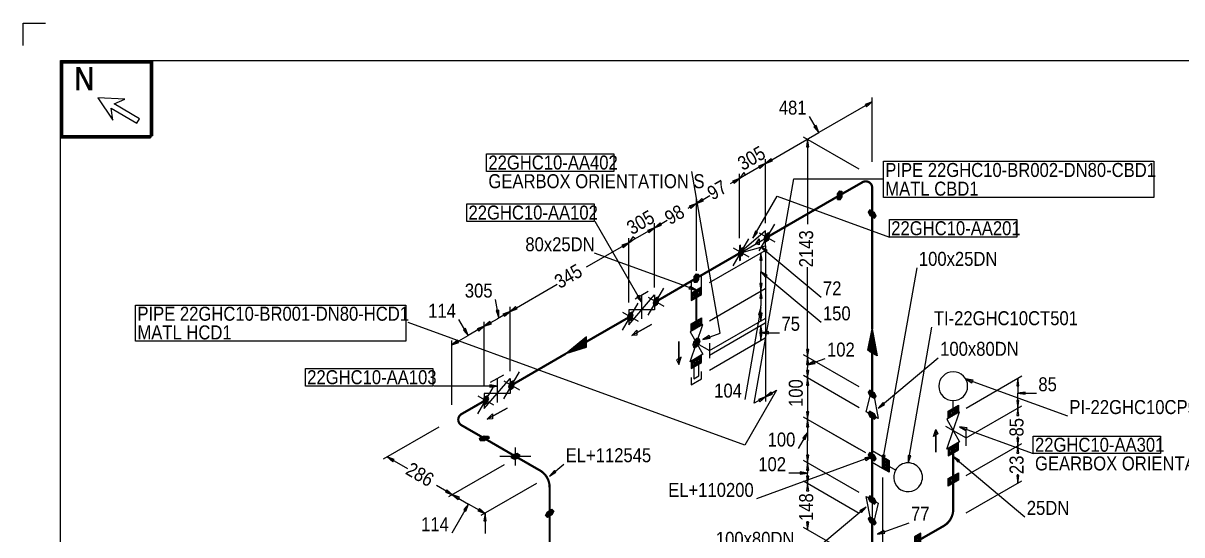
# Model space of a CAD drawing. Extents: x 0 to 841, y 0 to 594.
# Drawn here: x 0 to 310.3, y 457 to 594 of the extents above; entities that cross this region are included whole.
import ezdxf

# ---------------------------------------------------------------- set-up
doc = ezdxf.new("R2010")
doc.units = 0
doc.styles.add('ARIAL', font='arial.ttf')

msp = doc.modelspace()

# ---------------------------------------------------------------- linework, layer by layer
at = {"layer": 'ARROW', "color": 7}
for p, q in [((225.5, 572.2), (225.9, 571.6)), ((212.4, 566.6), (211.8, 566.2)), ((209.8, 560.9), (210.4, 560.9)), ((196.9, 555.7), (197.3, 555.1)), ((200.7, 557.1), (200.3, 557.7)), ((193.5, 553.5), (193, 554)), ((190, 551.7), (190.4, 551.1)), ((182.2, 546.4), (181.8, 547)), ((178.4, 545), (178.8, 544.4)), ((171, 539.9), (170.6, 540.5)), ((167.2, 538.5), (167.6, 537.9)), ((196.7, 537.9), (196.1, 538.3)), ((160.3, 534.5), (160.7, 533.9)), ((163.8, 536.3), (163.3, 536.8)), ((197.1, 536.2), (197.1, 534.6)), ((198.9, 532.6), (199.3, 533.1)), ((197.3, 530.5), (197.9, 530.5)), ((198.9, 525.9), (199.3, 526.4)), ((178.6, 523.5), (178.3, 522.8)), ((197.9, 524.3), (197.3, 524.3)), ((165, 521.1), (164.4, 520.7)), ((197.3, 520.3), (197.9, 520.3)), ((127.4, 517.1), (126.7, 517)), ((128.5, 516.1), (128.9, 515.5)), ((132.3, 517.5), (131.9, 518.1)), ((196.9, 515.9), (197.6, 515.8)), ((197.9, 516.3), (197.3, 516.3)), ((118.5, 512.2), (117.9, 511.8)), ((121.6, 512.1), (122, 511.5)), ((125.4, 513.5), (125, 514.1)), ((116.7, 508.5), (116.3, 509.1)), ((184, 509.6), (183.7, 510.3)), ((197.3, 511.1), (197.9, 511.1)), ((199.6, 510.8), (199.6, 511.4)), ((210.4, 506.6), (209.8, 506.6)), ((212.1, 502.8), (211.8, 503.5)), ((209.8, 502.6), (210.4, 502.6)), ((210.4, 501), (209.8, 501)), ((125, 497.1), (125, 496.5)), ((209.8, 497), (210.4, 497)), ((254.1, 497.7), (254.4, 498.4)), ((266.1, 496.9), (266.7, 496.9)), ((200.7, 494.6), (200.3, 495.2)), ((268.4, 494.6), (268.4, 495.2)), ((196.9, 493.2), (197.3, 492.6)), ((230.7, 491.9), (230.3, 492.4)), ((266.7, 492.9), (266.1, 492.9)), ((210.4, 489.9), (209.8, 489.9)), ((266.1, 488.9), (266.7, 488.9)), ((209.8, 485.9), (210.4, 485.9)), ((252.5, 484.9), (252.8, 485.6)), ((208.8, 482.9), (209.4, 482.5)), ((266.7, 482.8), (266.1, 482.8)), ((210.4, 478.3), (209.8, 478.3)), ((230.9, 478.2), (230.2, 478.3)), ((237.7, 478.1), (237, 478.2)), ((266.1, 478.8), (266.7, 478.8)), ((99, 476.5), (99.4, 477.1)), ((225.4, 477.6), (225.7, 476.9)), ((250.4, 476.4), (250.8, 476.9)), ((142.7, 473.7), (142.3, 474.2)), ((208.1, 473.8), (208.1, 473.2)), ((209.8, 474.3), (210.4, 474.3)), ((210.4, 472.7), (209.8, 472.7)), ((266.7, 472.8), (266.1, 472.8)), ((113.5, 469), (113.1, 468.4)), ((209.8, 468.7), (210.4, 468.7)), ((116.5, 466.4), (116.9, 467)), ((118, 463.7), (118.6, 463.3)), ((122.2, 464), (121.8, 463.4)), ((224.1, 463.4), (224.5, 462.9)), ((123.4, 460.7), (124, 460.7)), ((210.4, 460.3), (209.8, 460.3)), ((230.8, 457.4), (230.5, 458.1))]:
    msp.add_line(p, q, dxfattribs=at)
at = {"layer": 'ELBO', "color": 3, "const_width": 0.6, "flags": 128}
for points in [[(224.8, 551.4, -0.577127), (227.4, 549.9)], [(117.4, 486.3, -0.57736), (117.4, 489.3)], [(141, 469.7, 0.268126), (138.4, 474.2)], [(246.5, 459.3, 0.267786), (249.1, 463.8)]]:
    msp.add_lwpolyline(points, format="xyb", dxfattribs=at)
at = {"layer": 'FLAN', "color": 2, "flags": 128}
msp.add_lwpolyline([(180.3, 503.1), (179.6, 502.7), (179.6, 498.7), (181, 499.5), (181, 503.5), (180.3, 503.1)], dxfattribs=at)
at = {"layer": 'FLOW', "color": 2, "flags": 128}
for points in [[(168.3, 513.3), (163, 510.3), (164.4, 511.8), (164.4, 510.4), (163, 510.3), (168.3, 513.3)], [(129.6, 490.9), (124.3, 487.9), (125.7, 489.4), (125.7, 488), (124.3, 487.9), (129.6, 490.9)]]:
    msp.add_lwpolyline(points, dxfattribs=at)
at = {"layer": 'GT_1', "flags": 128}
for points in [[(0, 588), (0, 594), (6, 594)], [(225.9, 571.6), (227.4, 572.9), (225.5, 572.2)], [(211.8, 566.2), (213.1, 564.7), (212.4, 566.6)], [(210.4, 560.9), (210.1, 562.9), (209.8, 560.9)], [(197.3, 555.1), (198.8, 556.4), (196.9, 555.7)], [(200.3, 557.7), (198.8, 556.4), (200.7, 557.1)], [(182, 509.3), (186.7, 511), (179.1, 554.3)], [(190.4, 551.1), (191.9, 552.4), (190, 551.7)], [(193, 554), (191.9, 552.4), (193.5, 553.5)], [(195.8, 492.2), (206.4, 552.3), (230.4, 552.3)], [(181.8, 547), (180.3, 545.7), (182.2, 546.4)], [(195.4, 536.4), (201.9, 547.7), (232, 536.7)], [(178.8, 544.4), (180.3, 545.7), (178.4, 545)], [(170.6, 540.5), (169.1, 539.2), (171, 539.9)], [(167.6, 537.9), (169.1, 539.2), (167.2, 538.5)], [(196.1, 538.3), (195.4, 536.4), (196.7, 537.9)], [(160.7, 533.9), (162.2, 535.2), (160.3, 534.5)], [(163.3, 536.8), (162.2, 535.2), (163.8, 536.3)], [(197.1, 534.6), (196.2, 534.9), (197.1, 536.2)], [(199.3, 533.1), (197.6, 534.1), (198.9, 532.6)], [(197.9, 530.5), (197.6, 532.5), (197.3, 530.5)], [(199.3, 526.4), (197.6, 527.4), (198.9, 525.9)], [(178.3, 522.8), (180.3, 522.5), (178.6, 523.5)], [(197.3, 524.3), (197.6, 522.3), (197.9, 524.3)], [(197.9, 520.3), (197.6, 522.3), (197.3, 520.3)], [(164.4, 520.7), (165.7, 519.2), (165, 521.1)], [(126.7, 517), (127.4, 515.1), (127.4, 517.1)], [(128.9, 515.5), (130.4, 516.8), (128.5, 516.1)], [(131.9, 518.1), (130.4, 516.8), (132.3, 517.5)], [(197.6, 515.8), (197.6, 517.8), (196.9, 515.9)], [(197.3, 516.3), (197.6, 514.3), (197.9, 516.3)], [(201.8, 495.7), (193.3, 481), (103.1, 513.8)], [(117.9, 511.8), (119.2, 510.3), (118.5, 512.2)], [(122, 511.5), (123.5, 512.8), (121.6, 512.1)], [(125, 514.1), (123.5, 512.8), (125.4, 513.5)], [(197.9, 511.1), (197.6, 513.1), (197.3, 511.1)], [(116.3, 509.1), (114.8, 507.8), (116.7, 508.5)], [(183.7, 510.3), (182, 509.3), (184, 509.6)], [(197.3, 511.1), (197.6, 509.1), (197.9, 511.1)], [(199.6, 511.4), (197.6, 511.1), (199.6, 510.8)], [(209.8, 506.6), (210.1, 504.6), (210.4, 506.6)], [(210.4, 502.6), (210.1, 504.6), (209.8, 502.6)], [(211.8, 503.5), (210.1, 502.5), (212.1, 502.8)], [(209.8, 501), (210.1, 499), (210.4, 501)], [(125, 496.5), (127, 496.8), (125, 497.1)], [(210.4, 497), (210.1, 499), (209.8, 497)], [(254.4, 498.4), (252.4, 498.7), (254.1, 497.7)], [(266.7, 496.9), (266.4, 498.9), (266.1, 496.9)], [(197.3, 492.6), (198.8, 493.9), (196.9, 493.2)], [(200.3, 495.2), (198.8, 493.9), (200.7, 494.6)], [(268.4, 495.2), (266.4, 494.9), (268.4, 494.6)], [(230.3, 492.4), (229, 490.9), (230.7, 491.9)], [(266.1, 492.9), (266.4, 490.9), (266.7, 492.9)], [(266.7, 488.9), (266.4, 490.9), (266.1, 488.9)], [(209.8, 489.9), (210.1, 487.9), (210.4, 489.9)], [(210.4, 485.9), (210.1, 487.9), (209.8, 485.9)], [(209.4, 482.5), (210.1, 484.4), (208.8, 482.9)], [(252.8, 485.6), (250.8, 485.9), (252.5, 484.9)], [(266.1, 482.8), (266.4, 480.8), (266.7, 482.8)], [(209.8, 478.3), (210.1, 476.3), (210.4, 478.3)], [(230.2, 478.3), (230.2, 476.3), (230.9, 478.2)], [(237, 478.2), (237, 476.2), (237.7, 478.1)], [(266.7, 478.8), (266.4, 480.8), (266.1, 478.8)], [(99.4, 477.1), (97.5, 477.8), (99, 476.5)], [(210.4, 474.3), (210.1, 476.3), (209.8, 474.3)], [(225.7, 476.9), (227.4, 477.9), (225.4, 477.6)], [(250.8, 476.9), (249.1, 477.9), (250.4, 476.4)], [(142.3, 474.2), (141, 472.7), (142.7, 473.7)], [(208.1, 473.2), (210.1, 473.5), (208.1, 473.8)], [(209.8, 472.7), (210.1, 470.7), (210.4, 472.7)], [(266.1, 472.8), (266.4, 470.8), (266.7, 472.8)], [(113.1, 468.4), (115, 467.7), (113.5, 469)], [(210.4, 468.7), (210.1, 470.7), (209.8, 468.7)], [(116.9, 467), (115, 467.7), (116.5, 466.4)], [(118.6, 463.3), (119.3, 465.2), (118, 463.7)], [(121.8, 463.4), (123.7, 462.7), (122.2, 464)], [(124, 460.7), (123.7, 462.7), (123.4, 460.7)], [(225.8, 464.4), (209.7, 450.9), (206.6, 453.5)], [(224.5, 462.9), (225.8, 464.4), (224.1, 463.4)], [(209.8, 460.3), (210.1, 458.3), (210.4, 460.3)], [(230.5, 458.1), (228.8, 457.1), (230.8, 457.4)]]:
    msp.add_lwpolyline(points, dxfattribs=at)
for points in [[(249.1, 492.9, 1), (249.1, 500.614, 1), (249.1, 492.9)], [(233.664, 474.3, 1), (240.345, 470.443, 1), (233.664, 474.3)]]:
    msp.add_lwpolyline(points, format="xyb", dxfattribs=at)
at = {"layer": 'OLET', "color": 2, "flags": 128}
for points in [[(180.3, 525.7), (178.9, 524.9), (178.9, 521.7), (181.7, 523.3), (181.7, 526.5), (180.3, 525.7)], [(227.4, 477.9), (227.4, 479.5), (230.2, 477.9), (230.2, 474.7), (227.4, 476.3), (227.4, 477.9)]]:
    msp.add_lwpolyline(points, dxfattribs=at)
at = {"layer": 'PIPE', "color": 3, "const_width": 0.6, "flags": 128}
for points in [[(218.7, 547.9), (224.8, 551.4)], [(227.4, 549.9), (227.4, 542.9)], [(198.8, 536.4), (218.7, 547.9)], [(227.4, 542.9), (227.4, 512.1)], [(180.3, 525.7), (191.9, 532.4)], [(169.1, 519.2), (180.3, 525.7)], [(180.3, 522.5), (180.3, 512.3)], [(150.9, 508.7), (162.2, 515.2)], [(227.4, 505.7), (227.4, 494.6)], [(130.4, 496.8), (145.4, 505.5)], [(117.4, 489.3), (123.5, 492.8)], [(227.4, 489), (227.4, 477.9)], [(123.5, 482.8), (117.4, 486.3)], [(132.3, 477.7), (123.5, 482.8)], [(249.1, 470.8), (249.1, 480.9)], [(138.4, 474.2), (132.3, 477.7)], [(227.4, 477.9), (227.4, 466.3)], [(141, 462.7), (141, 469.7)], [(249.1, 463.8), (249.1, 470.8)], [(141, 451.6), (141, 462.7)], [(227.4, 460.7), (227.4, 448.3)], [(240.4, 455.8), (246.5, 459.3)]]:
    msp.add_lwpolyline(points, dxfattribs=at)
at = {"layer": 'PL10', "color": 7, "flags": 128}
msp.add_lwpolyline([(179.4, 507.8), (179.6, 507.1), (180.3, 507.3), (181, 507.9), (181.3, 508.9), (181, 509.5), (180.3, 509.5), (179.6, 508.7), (179.4, 507.8), (181.3, 508.9)], dxfattribs=at)
at = {"layer": 'PL16', "flags": 128}
msp.add_lwpolyline([(34, 583.2), (34, 563.2), (10, 563.2), (10, 583.4), (34.2, 583.4), (34.2, 563.4), (10.2, 563.4), (10.2, 583.6), (34.4, 583.6), (34.4, 563.6), (10.4, 563.6), (10.4, 583.8), (34.6, 583.8), (34.6, 563.8), (10.6, 563.8), (10.6, 584)], dxfattribs=at)
at = {"layer": 'PL18', "flags": 128}
for points in [[(178.9, 521.7), (179.1, 519.8), (179.5, 522), (179.8, 520.2), (180.2, 522.4), (180.5, 520.6), (180.9, 522.8), (181.2, 521), (181.5, 523.2), (181.5, 521.2), (181.2, 523), (180.9, 520.8), (180.5, 522.6), (180.2, 520.4), (179.8, 522.2), (179.5, 520), (179.1, 521.8), (178.9, 519.7)], [(178.9, 511.5), (179.1, 513.6), (179.5, 511.8), (179.8, 514), (180.2, 512.2), (180.5, 514.4), (180.9, 512.6), (181.2, 514.8), (181.5, 513), (181.5, 515), (181.2, 512.8), (180.9, 514.6), (180.5, 512.4), (180.2, 514.2), (179.8, 512), (179.5, 513.8), (179.1, 511.6), (178.9, 513.5)], [(178.9, 503.5), (179.1, 501.6), (179.5, 503.8), (179.8, 502), (180.2, 504.2), (180.5, 502.4), (180.9, 504.6), (181.2, 502.8), (181.5, 505), (181.5, 503), (181.2, 504.8), (180.9, 502.6), (180.5, 504.4), (180.2, 502.2), (179.8, 504), (179.5, 501.8), (179.1, 503.6), (178.9, 501.5)], [(247.7, 488.1), (247.9, 490.2), (248.3, 488.4), (248.6, 490.6), (249, 488.8), (249.3, 491), (249.7, 489.2), (250, 491.4), (250.3, 489.6), (250.3, 491.6), (250, 489.4), (249.7, 491.2), (249.3, 489), (249, 490.8), (248.6, 488.6), (248.3, 490.4), (247.9, 488.2), (247.7, 490.1)], [(247.7, 480.1), (247.9, 478.2), (248.3, 480.4), (248.6, 478.6), (249, 480.8), (249.3, 479), (249.7, 481.2), (250, 479.4), (250.3, 481.6), (250.3, 479.6), (250, 481.4), (249.7, 479.2), (249.3, 481), (249, 478.8), (248.6, 480.6), (248.3, 478.4), (247.9, 480.2), (247.7, 478.1)], [(230.2, 477.9), (231.9, 476.7), (230.2, 477.3), (231.9, 475.9), (230.2, 476.5), (231.9, 475.1), (230.2, 475.7), (231.9, 474.3), (230.2, 474.9), (231.9, 473.9), (230.2, 475.3), (231.9, 474.7), (230.2, 476.1), (231.9, 475.5), (230.2, 476.9), (231.9, 476.3), (230.2, 477.7), (231.9, 476.9)], [(247.7, 470), (247.9, 472.1), (248.3, 470.3), (248.6, 472.5), (249, 470.7), (249.3, 472.9), (249.7, 471.1), (250, 473.3), (250.3, 471.5), (250.3, 473.5), (250, 471.3), (249.7, 473.1), (249.3, 470.9), (249, 472.7), (248.6, 470.5), (248.3, 472.3), (247.9, 470.1), (247.7, 472)], [(240.4, 457.4), (238.7, 456.2), (240.4, 456.8), (238.7, 455.4), (240.4, 456), (238.7, 454.6), (240.4, 455.2), (238.7, 453.8), (240.4, 454.4), (238.7, 453.4), (240.4, 454.8), (238.7, 454.2), (240.4, 455.6), (238.7, 455), (240.4, 456.4), (238.7, 455.8), (240.4, 457.2), (238.7, 456.4)]]:
    msp.add_lwpolyline(points, dxfattribs=at)
at = {"layer": 'PL2', "color": 7, "flags": 128}
for points in [[(227.4, 572.9), (213.1, 564.7)], [(227.4, 556.9), (227.4, 574.1)], [(213.1, 564.7), (210.6, 569)], [(198.8, 556.4), (213.1, 564.7)], [(223.9, 554.9), (209, 563.5)], [(210.1, 562.9), (210.1, 540.2)], [(198.8, 556.4), (192, 552.5)], [(198.8, 540.4), (198.8, 557.6)], [(198.8, 540.4), (198.8, 557.6)], [(191.9, 552.4), (189.4, 551)], [(191.9, 536.4), (191.9, 553.6)], [(191.9, 536.4), (191.9, 553.6)], [(191.9, 552.4), (192, 552.5)], [(180.3, 545.7), (183.9, 547.8)], [(180.3, 529.7), (180.3, 546.9)], [(180.3, 527.7), (180.3, 546.9)], [(218.1, 548.2), (219.3, 548.2)], [(218.1, 548), (219.3, 548)], [(218.1, 547.8), (219.3, 547.8)], [(218.1, 547.6), (219.3, 547.6)], [(218.1, 547.4), (219.225, 547.4)], [(218.1, 547.2), (219.075, 547.2)], [(218.1, 547), (218.925, 547)], [(218.1, 546.8), (218.775, 546.8)], [(218.175, 548.4), (219.3, 548.4)], [(218.325, 548.6), (219.3, 548.6)], [(218.475, 548.8), (219.3, 548.8)], [(218.625, 549), (219.3, 549)], [(180.3, 545.7), (178, 544.4)], [(226.35, 543.4), (227.829, 543.4)], [(226.4, 543.6), (227.486, 543.6)], [(226.45, 543.2), (228.05, 543.2)], [(226.6, 543.8), (227.143, 543.8)], [(165.7, 519.2), (153.2, 540.9)], [(169.1, 539.2), (172.5, 541.2)], [(169.1, 523.2), (169.1, 540.4)], [(169.1, 523.2), (169.1, 540.4)], [(197.1, 533), (201.3, 540.2)], [(226.55, 543), (228.15, 543)], [(226.65, 542.8), (228.25, 542.8)], [(226.75, 542.6), (228.35, 542.6)], [(226.971, 542.4), (228.45, 542.4)], [(227.314, 542.2), (228.4, 542.2)], [(227.657, 542), (228.2, 542)], [(169.1, 539.2), (162.3, 535.3)], [(197.1, 537.8), (201.3, 535.4)], [(198.667, 537), (199.967, 537)], [(198.733, 537.2), (199.943, 537.2)], [(198.8, 537.4), (199.829, 537.4)], [(199.2, 537.6), (199.714, 537.6)], [(162.2, 535.2), (150.8, 528.6)], [(162.2, 519.2), (162.2, 536.4)], [(162.2, 519.2), (162.2, 536.4)], [(162.2, 535.2), (162.3, 535.3)], [(183.8, 527.7), (198.7, 536.3)], [(190.2, 529), (194.4, 536.2)], [(190.2, 533.8), (194.4, 531.4)], [(198, 535.9), (196.2, 534.9)], [(197.6, 534.1), (213.7, 520.6)], [(198.4, 536.2), (199.7, 536.2)], [(198.467, 536.4), (199.767, 536.4)], [(198.5, 536), (199.633, 536)], [(198.533, 536.6), (199.833, 536.6)], [(198.6, 536.8), (199.9, 536.8)], [(198.6, 535.8), (199.44, 535.8)], [(198.8, 534.4), (198.8, 492.7)], [(198.8, 534.4), (198.8, 492.7)], [(180.3, 522.5), (153, 532.4)], [(183.8, 524.5), (198.7, 533.1)], [(183.8, 524.5), (198.7, 533.1)], [(191.5, 532.2), (192.8, 532.2)], [(191.567, 532.4), (192.867, 532.4)], [(191.6, 532), (192.733, 532)], [(191.633, 532.6), (192.933, 532.6)], [(191.7, 532.8), (193, 532.8)], [(191.7, 531.8), (192.54, 531.8)], [(191.767, 533), (193.067, 533)], [(191.833, 533.2), (193.043, 533.2)], [(191.9, 533.4), (192.929, 533.4)], [(192.3, 533.6), (192.814, 533.6)], [(197.6, 532.5), (197.6, 527.4)], [(210.1, 504.6), (210.1, 528.6)], [(230.2, 476.3), (239.4, 528.5)], [(179.7, 526), (180.9, 526)], [(179.7, 525.8), (180.9, 525.8)], [(179.7, 525.6), (180.9, 525.6)], [(179.7, 525.4), (180.9, 525.4)], [(179.7, 525.2), (180.825, 525.2)], [(179.7, 525), (180.675, 525)], [(179.7, 524.8), (180.525, 524.8)], [(179.7, 524.6), (180.375, 524.6)], [(179.775, 526.2), (180.9, 526.2)], [(179.925, 526.4), (180.9, 526.4)], [(180.075, 526.6), (180.9, 526.6)], [(180.225, 526.8), (180.9, 526.8)], [(197.6, 522.3), (197.6, 527.4)], [(197.6, 527.4), (213.7, 513.9)], [(130.4, 516.8), (143, 524.1)], [(163.9, 520.2), (167.4, 522.2)], [(167.4, 515.8), (171.6, 523)], [(183.8, 514.3), (198.7, 522.9)], [(183.8, 514.3), (198.7, 522.9)], [(197.6, 522.3), (197.6, 518.3)], [(127.4, 515.1), (126.5, 520)], [(160.5, 511.8), (164.7, 519)], [(165.7, 514.8), (165.7, 521.2)], [(167.4, 520.6), (171.6, 518.2)], [(168.7, 519), (170, 519)], [(168.767, 519.2), (170.067, 519.2)], [(168.8, 518.8), (169.933, 518.8)], [(168.833, 519.4), (170.133, 519.4)], [(168.9, 519.6), (170.2, 519.6)], [(168.9, 518.6), (169.74, 518.6)], [(168.967, 519.8), (170.267, 519.8)], [(169.033, 520), (170.243, 520)], [(169.1, 520.2), (170.129, 520.2)], [(169.5, 520.4), (170.014, 520.4)], [(197.6, 514.3), (197.6, 518.3)], [(130.4, 516.8), (127, 514.8)], [(130.4, 500.8), (130.4, 518)], [(130.4, 500.8), (130.4, 518)], [(160.5, 516.6), (164.7, 514.2)], [(161.867, 515.2), (163.167, 515.2)], [(161.933, 515.4), (163.233, 515.4)], [(162, 515.6), (163.3, 515.6)], [(162.067, 515.8), (163.367, 515.8)], [(162.133, 516), (163.343, 516)], [(162.2, 516.2), (163.229, 516.2)], [(162.6, 516.4), (163.114, 516.4)], [(197.6, 517.8), (193.3, 493.2)], [(119.2, 510.3), (116.7, 514.6)], [(123.5, 512.8), (119.2, 510.3)], [(123.5, 512.8), (127, 514.8)], [(123.5, 496.8), (123.5, 514)], [(123.5, 496.8), (123.5, 514)], [(161.8, 515), (163.1, 515)], [(161.9, 514.8), (163.033, 514.8)], [(162, 514.6), (162.84, 514.6)], [(183.8, 506.3), (198.7, 514.9)], [(183.8, 505.1), (198.7, 513.7)], [(197.6, 513.1), (197.6, 511.1)], [(237, 476.2), (243.4, 512.6)], [(114.8, 507.8), (119.2, 510.3)], [(114.8, 491.8), (114.8, 509)], [(179.6, 507.1), (181, 509.5)], [(179.6, 507.5), (181.2, 509.2)], [(180.3, 507.3), (180.3, 509.5)], [(183.8, 501.1), (198.7, 509.7)], [(197.6, 509.1), (197.6, 511.1)], [(197.6, 511.1), (202.6, 511.1)], [(181, 507.9), (179.6, 508.7)], [(181.2, 508.4), (179.6, 508.3)], [(180.3, 508.3), (183.8, 506.3)], [(183.8, 508.3), (183.8, 504.3)], [(223.9, 496.6), (209, 505.2)], [(223.9, 496.6), (209, 505.2)], [(210.1, 504.6), (210.1, 501.8)], [(210.1, 502.5), (214.8, 504.2)], [(229, 490.9), (245.1, 504.4)], [(125.2, 497.8), (128.7, 499.8)], [(128.7, 493.4), (132.9, 500.6)], [(210.1, 499), (210.1, 501.8)], [(127, 496.8), (110, 496.8)], [(121.8, 489.4), (126, 496.6)], [(127, 492.4), (127, 498.8)], [(128.7, 498.2), (132.9, 495.8)], [(130, 496.6), (131.3, 496.6)], [(130.067, 496.8), (131.367, 496.8)], [(130.133, 497), (131.433, 497)], [(130.2, 497.2), (131.5, 497.2)], [(130.267, 497.4), (131.567, 497.4)], [(130.333, 497.6), (131.543, 497.6)], [(130.4, 497.8), (131.429, 497.8)], [(130.8, 498), (131.314, 498)], [(223.9, 491), (209, 499.6)], [(223.9, 491), (209, 499.6)], [(210.1, 499), (210.1, 489.6)], [(252.4, 498.7), (279.7, 488.8)], [(252.6, 490.9), (267.5, 499.5)], [(266.4, 498.9), (266.4, 494.9)], [(121.8, 494.2), (126, 491.8)], [(123.433, 493.6), (124.643, 493.6)], [(123.5, 493.8), (124.529, 493.8)], [(123.9, 494), (124.414, 494)], [(130.1, 496.4), (131.233, 496.4)], [(130.2, 496.2), (131.04, 496.2)], [(198.8, 493.9), (195.8, 492.2)], [(198.8, 493.9), (201.8, 495.7)], [(226.3, 495.2), (227.657, 495.2)], [(226.4, 495), (228, 495)], [(226.5, 495.4), (227.314, 495.4)], [(226.5, 494.8), (228.1, 494.8)], [(226.6, 494.6), (228.2, 494.6)], [(226.7, 494.4), (228.3, 494.4)], [(226.8, 494.2), (228.4, 494.2)], [(227.143, 494), (228.5, 494)], [(227.486, 493.8), (228.3, 493.8)], [(266.4, 490.9), (266.4, 494.9)], [(266.4, 494.9), (271.4, 494.9)], [(123.1, 492.6), (124.4, 492.6)], [(123.167, 492.8), (124.467, 492.8)], [(123.2, 492.4), (124.333, 492.4)], [(123.233, 493), (124.533, 493)], [(123.3, 493.2), (124.6, 493.2)], [(123.3, 492.2), (124.14, 492.2)], [(123.367, 493.4), (124.667, 493.4)], [(249.1, 488.9), (249.1, 492.9)], [(252.6, 482.9), (267.5, 491.5)], [(252.6, 482.9), (267.5, 491.5)], [(266.4, 490.9), (266.4, 489.7)], [(223.9, 479.9), (209, 488.5)], [(225.7, 478.9), (209, 488.5)], [(210.1, 487.9), (210.1, 489.6)], [(210.1, 487.9), (210.1, 482.1)], [(226.3, 489.6), (227.657, 489.6)], [(226.4, 489.4), (228, 489.4)], [(226.5, 489.8), (227.314, 489.8)], [(226.5, 489.2), (228.1, 489.2)], [(226.6, 489), (228.2, 489)], [(226.7, 488.8), (228.3, 488.8)], [(226.8, 488.6), (228.4, 488.6)], [(227.143, 488.4), (228.5, 488.4)], [(227.486, 488.2), (228.3, 488.2)], [(111.3, 485.8), (96.4, 477.2)], [(210.1, 484.4), (207.6, 480.1)], [(247, 486.1), (252.6, 482.9)], [(250.8, 485.9), (270.5, 478.7)], [(252.6, 480.8), (252.6, 484.8)], [(122.2, 482.8), (124.8, 482.8)], [(122.267, 482.6), (124.429, 482.6)], [(122.333, 482.4), (124.057, 482.4)], [(122.4, 482.2), (123.686, 482.2)], [(122.571, 483), (124.733, 483)], [(122.943, 483.2), (124.667, 483.2)], [(123.314, 483.4), (124.6, 483.4)], [(210.1, 476.3), (210.1, 482.1)], [(252.6, 472.8), (267.5, 481.4)], [(252.6, 472.8), (267.5, 481.4)], [(266.4, 480.8), (266.4, 483.3)], [(130.814, 478), (132.986, 478)], [(130.957, 478.2), (133.1, 478.2)], [(131.1, 478.4), (132.78, 478.4)], [(131.9, 475.5), (131.9, 480.3)], [(131.9, 478.6), (132.46, 478.6)], [(226.35, 478.4), (227.829, 478.4)], [(226.4, 478.6), (227.486, 478.6)], [(226.45, 478.2), (228.05, 478.2)], [(226.55, 478), (228.15, 478)], [(226.6, 478.8), (227.143, 478.8)], [(266.4, 480.8), (266.4, 479.7)], [(97.5, 477.8), (102.9, 474.7)], [(128.8, 475.7), (113.9, 467.1)], [(128.8, 475.7), (113.9, 467.1)], [(136, 477.9), (127.7, 477.9)], [(130.671, 477.8), (132.871, 477.8)], [(130.78, 477.6), (132.757, 477.6)], [(131.14, 477.4), (132.3, 477.4)], [(141, 472.7), (144.8, 475.9)], [(227.4, 477.9), (196.4, 466.6)], [(223.9, 468.3), (209, 476.9)], [(223.9, 468.3), (209, 476.9)], [(210.1, 476.3), (210.1, 473.5)], [(226.65, 477.8), (228.25, 477.8)], [(226.75, 477.6), (228.35, 477.6)], [(226.971, 477.4), (228.45, 477.4)], [(227.314, 477.2), (228.4, 477.2)], [(227.657, 477), (228.2, 477)], [(230.2, 476.3), (233.7, 474.3)], [(249.1, 477.9), (268.3, 461.8)], [(210.1, 473.5), (205.1, 473.5)], [(210.1, 470.7), (210.1, 473.5)], [(227.4, 473.9), (227.4, 456.7)], [(230.2, 472.3), (230.2, 455.1)], [(266.4, 470.8), (266.4, 473.2)], [(115, 467.7), (110.7, 470.2)], [(137.5, 470.7), (122.6, 462.1)], [(137.5, 470.7), (122.6, 462.1)], [(223.9, 462.7), (209, 471.3)], [(223.9, 462.7), (209, 471.3)], [(210.1, 470.7), (210.1, 469.6)], [(252.6, 462.8), (267.5, 471.4)], [(115, 467.7), (119.3, 465.2)], [(226.35, 466.8), (227.829, 466.8)], [(226.4, 467), (227.486, 467)], [(226.45, 466.6), (228.05, 466.6)], [(226.55, 466.4), (228.15, 466.4)], [(226.6, 467.2), (227.143, 467.2)], [(226.65, 466.2), (228.25, 466.2)], [(226.75, 466), (228.35, 466)], [(226.971, 465.8), (228.45, 465.8)], [(227.314, 465.6), (228.4, 465.6)], [(119.3, 465.2), (114.8, 457.4)], [(123.7, 462.7), (119.3, 465.2)], [(123.7, 462.7), (123.7, 457.3)], [(140.05, 462.4), (141.65, 462.4)], [(140.15, 462.6), (141.75, 462.6)], [(140.25, 462.8), (141.85, 462.8)], [(140.35, 463), (141.95, 463)], [(140.571, 463.2), (142.05, 463.2)], [(140.914, 463.4), (142, 463.4)], [(141.257, 463.6), (141.8, 463.6)], [(227.657, 465.4), (228.2, 465.4)], [(139.95, 462.2), (141.429, 462.2)], [(140, 462), (141.086, 462)], [(140.2, 461.8), (140.743, 461.8)], [(210.1, 458.3), (210.1, 460.6)], [(226.35, 461.2), (227.829, 461.2)], [(226.4, 461.4), (227.486, 461.4)], [(226.45, 461), (228.05, 461)], [(226.55, 460.8), (228.15, 460.8)], [(226.6, 461.6), (227.143, 461.6)], [(226.65, 460.6), (228.25, 460.6)], [(226.75, 460.4), (228.35, 460.4)], [(226.971, 460.2), (228.45, 460.2)], [(227.314, 460), (228.4, 460)], [(227.657, 459.8), (228.2, 459.8)], [(228.8, 457.1), (237.3, 460.2)], [(223.9, 450.3), (209, 458.9)]]:
    msp.add_lwpolyline(points, dxfattribs=at)
at = {"layer": 'PL26', "flags": 128}
for points in [[(227.4, 512.1), (228.7, 504.9), (226.2, 506.4), (227.4, 512.1), (228.6, 505), (226.3, 506.3), (227.4, 511.5), (228.4, 505.1), (226.5, 506.2), (227.4, 511), (228.2, 505.2), (226.7, 506.1), (227.4, 510.3), (228.1, 505.3), (226.8, 506), (227.4, 509.7), (227.9, 505.4), (227, 505.9), (227.4, 509.1), (227.7, 505.5), (227.2, 505.8), (227.4, 508.5), (227.6, 505.6), (227.3, 505.7), (227.4, 507.9), (227.4, 505.7)], [(145.4, 505.5), (150.9, 507.2), (150.9, 510), (145.4, 505.5), (150.9, 507.4), (150.9, 509.9), (145.9, 505.8), (150.9, 507.5), (150.9, 509.8), (146.4, 506.1), (150.9, 507.7), (150.9, 509.6), (146.9, 506.4), (150.9, 507.9), (150.9, 509.4), (147.5, 506.7), (150.9, 508.1), (150.9, 509.2), (148, 507), (150.9, 508.3), (150.9, 509), (148.5, 507.3), (150.9, 508.5), (150.9, 508.8), (149.1, 507.6), (150.9, 508.7)]]:
    msp.add_lwpolyline(points, dxfattribs=at)
at = {"layer": 'PL4', "color": 7, "flags": 128}
msp.add_lwpolyline([(178.9, 499.1), (178.9, 497.1), (181.7, 498.7), (181.7, 500.7)], dxfattribs=at)
at = {"layer": 'PL5', "color": 7, "flags": 128}
msp.add_lwpolyline([(229, 488.1), (225.8, 489.9), (227, 494.8), (227.8, 494.4), (229, 488.1)], dxfattribs=at)
at = {"layer": 'PL8', "color": 7, "flags": 128}
msp.add_lwpolyline([(20, 574), (24, 568), (23.6, 571.2), (30.4, 567.2), (31.2, 568.4), (24.4, 572.4), (27.2, 573.6), (20, 574)], dxfattribs=at)
at = {"layer": 'PL9', "color": 7, "flags": 128}
msp.add_lwpolyline([(191.9, 532.4), (198.8, 534.4), (198.8, 538.4), (191.9, 532.4), (191.9, 530.4), (192.1, 530.5), (192.1, 534.5), (191.9, 534.4), (191.9, 532.4)], dxfattribs=at)
at = {"layer": 'REDU', "color": 2, "flags": 128}
msp.add_lwpolyline([(227.4, 466.3), (229, 465.4), (227.8, 460.5), (227, 460.9), (225.8, 467.2), (227.4, 466.3)], dxfattribs=at)
at = {"layer": 'SFW', "color": 2, "flags": 128}
for points in [[(180.3, 522.5), (178.9, 521.7), (178.9, 519.7), (181.7, 521.3), (181.7, 523.3), (180.3, 522.5)], [(180.3, 512.3), (178.9, 511.5), (178.9, 513.5), (181.7, 515.1), (181.7, 513.1), (180.3, 512.3)], [(180.3, 504.3), (178.9, 503.5), (178.9, 501.5), (181.7, 503.1), (181.7, 505.1), (180.3, 504.3)], [(249.1, 488.9), (247.7, 488.1), (247.7, 490.1), (250.5, 491.7), (250.5, 489.7), (249.1, 488.9)], [(249.1, 480.9), (247.7, 480.1), (247.7, 478.1), (250.5, 479.7), (250.5, 481.7), (249.1, 480.9)], [(230.2, 476.3), (230.2, 477.9), (231.9, 476.9), (231.9, 473.7), (230.2, 474.7), (230.2, 476.3)], [(249.1, 470.8), (247.7, 470), (247.7, 472), (250.5, 473.6), (250.5, 471.6), (249.1, 470.8)], [(240.4, 455.8), (240.4, 457.4), (238.7, 456.4), (238.7, 453.2), (240.4, 454.2), (240.4, 455.8)]]:
    msp.add_lwpolyline(points, dxfattribs=at)
at = {"layer": 'spoolno', "color": 7, "flags": 128}
for points in [[(10, 584), (831, 584), (831, 10), (10, 10), (10, 584)], [(124.1, 559), (158.2, 559), (158.2, 554.3), (124.1, 554.3), (124.1, 559)], [(230.4, 557), (302.8, 557), (302.8, 547.3), (230.4, 547.3), (230.4, 557)], [(118.8, 545.6), (152.9, 545.6), (152.9, 540.9), (118.8, 540.9), (118.8, 545.6)], [(232, 541.4), (266.1, 541.4), (266.1, 536.7), (232, 536.7), (232, 541.4)], [(30.1, 518.5), (102.5, 518.5), (102.5, 508.8), (30.1, 508.8), (30.1, 518.5)], [(75.6, 501.5), (109.7, 501.5), (109.7, 496.8), (75.6, 496.8), (75.6, 501.5)], [(270.5, 483.4), (304.6, 483.4), (304.6, 478.7), (270.5, 478.7), (270.5, 483.4)]]:
    msp.add_lwpolyline(points, dxfattribs=at)
at = {"layer": 'VALV', "color": 2, "flags": 128}
for points in [[(162.2, 515.2), (162.2, 513.2), (169.1, 521.2), (169.1, 517.2), (162.2, 517.2), (162.2, 515.2)], [(180.3, 512.3), (178.6, 511.3), (182, 505.3), (178.6, 503.3), (182, 513.3), (180.3, 512.3)], [(175.6, 508.7), (175.6, 502.6), (176.2, 504.5), (175, 503.8), (175.6, 502.6), (175.6, 508.7)], [(123.5, 492.8), (123.5, 490.8), (130.4, 498.8), (130.4, 494.8), (123.5, 494.8), (123.5, 492.8)], [(249.1, 480.9), (247.4, 479.9), (250.8, 489.9), (247.4, 487.9), (250.8, 481.9), (249.1, 480.9)], [(244.4, 479.1), (244.4, 485.2), (245, 484), (243.8, 483.3), (244.4, 485.2), (244.4, 479.1)]]:
    msp.add_lwpolyline(points, dxfattribs=at)
at = {"layer": 'weld', "color": 2, "flags": 128}
for points in [[(219.3, 547.5), (218.7, 546.7), (218.1, 546.8), (218.1, 548.3), (218.7, 549.1), (219.3, 549), (219.3, 547.5)], [(228, 541.8), (228.5, 542.3), (228, 543.3), (226.8, 544), (226.3, 543.5), (226.8, 542.5), (228, 541.8)], [(198.8, 535.4), (199.6, 535.9), (200, 537.1), (199.6, 537.8), (198.8, 537.4), (198.4, 536.2), (198.8, 535.4)], [(191.9, 531.4), (192.7, 531.9), (193.1, 533.1), (192.7, 533.8), (191.9, 533.4), (191.5, 532.2), (191.9, 531.4)], [(180.9, 525.3), (180.3, 524.5), (179.7, 524.6), (179.7, 526.1), (180.3, 526.9), (180.9, 526.8), (180.9, 525.3)], [(169.1, 518.2), (169.9, 518.7), (170.3, 519.9), (169.9, 520.6), (169.1, 520.2), (168.7, 519), (169.1, 518.2)], [(162.2, 514.2), (163, 514.7), (163.4, 515.9), (163, 516.6), (162.2, 516.2), (161.8, 515), (162.2, 514.2)], [(130.4, 495.8), (131.2, 496.3), (131.6, 497.5), (131.2, 498.2), (130.4, 497.8), (130, 496.6), (130.4, 495.8)], [(123.5, 491.8), (124.3, 492.3), (124.7, 493.5), (124.3, 494.2), (123.5, 493.8), (123.1, 492.6), (123.5, 491.8)], [(228, 493.5), (228.5, 494), (228, 495), (226.8, 495.7), (226.3, 495.2), (226.8, 494.2), (228, 493.5)], [(228, 487.9), (228.5, 488.4), (228, 489.4), (226.8, 490.1), (226.3, 489.6), (226.8, 488.6), (228, 487.9)], [(123.5, 483.5), (124.6, 483.4), (124.8, 482.8), (123.5, 482.1), (122.4, 482.2), (122.2, 482.8), (123.5, 483.5)], [(133.1, 478.2), (132.3, 478.7), (131.1, 478.4), (130.6, 477.7), (131.5, 477.2), (132.7, 477.5), (133.1, 478.2)], [(228, 476.8), (228.5, 477.3), (228, 478.3), (226.8, 479), (226.3, 478.5), (226.8, 477.5), (228, 476.8)], [(228, 465.2), (228.5, 465.7), (228, 466.7), (226.8, 467.4), (226.3, 466.9), (226.8, 465.9), (228, 465.2)], [(141.6, 463.8), (142.1, 463.3), (141.6, 462.3), (140.4, 461.6), (139.9, 462.1), (140.4, 463.1), (141.6, 463.8)], [(228, 459.6), (228.5, 460.1), (228, 461.1), (226.8, 461.8), (226.3, 461.3), (226.8, 460.3), (228, 459.6)]]:
    msp.add_lwpolyline(points, dxfattribs=at)

# ---------------------------------------------------------------- texts
at = {"layer": 'ELEV', "color": 2, "style": 'ARIAL', "width": 0.85}
for s, p in [('EL+112545', (145.3, 476.4)), ('EL+110200', (172.757, 467.1))]:
    msp.add_text(s, height=3.75, dxfattribs=at).set_placement(p)
at = {"layer": 'FLAN', "color": 2, "style": 'ARIAL', "width": 0.85}
for s, p in [('22GHC10-AA402', (124.6, 554.8)), ('PIPE 22GHC10-BR002-DN80-CBD1', (230.9, 552.8)), ('GEARBOX ORIENTATION S', (124.6, 549.8)), ('22GHC10-AA102', (119.271, 541.4)), ('22GHC10-AA201', (232.5, 537.2)), ('PIPE 22GHC10-BR001-DN80-HCD1', (30.6, 514.3)), ('TI-22GHC10CT501', (243.9, 513.1)), ('22GHC10-AA103', (76.071, 497.3)), ('PI-22GHC10CP501', (280.2, 489.3)), ('22GHC10-AA301', (271, 479.2)), ('GEARBOX ORIENTATION S', (271, 474.2))]:
    msp.add_text(s, height=3.75, dxfattribs=at).set_placement(p)
at = {"layer": 'GT_1', "color": 2, "style": 'ARIAL', "width": 0.85}
for s, height, p in [('N', 6.25, (13.6, 576)), ('N', 6.25, (13.8, 576)), ('481', 3.75, (202.386, 569.5)), ('MATL CBD1', 3.75, (230.9, 547.8)), ('80x25DN', 3.75, (134.5, 532.9)), ('100x25DN', 3.75, (239.9, 529)), ('72', 3.75, (214.2, 521.1)), ('305', 3.75, (118.286, 520.5)), ('114', 3.75, (108.486, 515.1)), ('75', 3.75, (203.1, 511.6)), ('150', 3.75, (214.2, 514.4)), ('MATL HCD1', 3.75, (30.6, 509.3)), ('102', 3.75, (215.3, 504.7)), ('100x80DN', 3.75, (245.6, 504.9)), ('104', 3.75, (185.086, 493.7)), ('85', 3.75, (271.9, 495.4)), ('100', 3.75, (199.386, 480.6)), ('102', 3.75, (196.886, 474)), ('25DN', 3.75, (268.8, 462.3)), ('77', 3.75, (237.8, 460.7)), ('114', 3.75, (106.586, 457.9)), ('100x80DN', 3.75, (185.529, 454))]:
    msp.add_text(s, height=height, dxfattribs=at).set_placement(p)
for s, rotation, p in [('305', 30, (192.76, 554.387)), ('97', 30, (184.623, 546.465)), ('305', 30, (163.06, 537.187)), ('98', 30, (173.223, 539.865)), ('2143', 90, (211.579, 528.607)), ('345', 30, (143.71, 522.772)), ('100', 90, (208.796, 491.2)), ('85', 90, (267.921, 483.279)), ('23', 90, (267.921, 473.229)), ('286', -30, (102.139, 473.38)), ('148', 90, (211.579, 460.643))]:
    msp.add_text(s, height=3.75, rotation=rotation, dxfattribs=at).set_placement(p)

doc.saveas('drawing.dxf')
